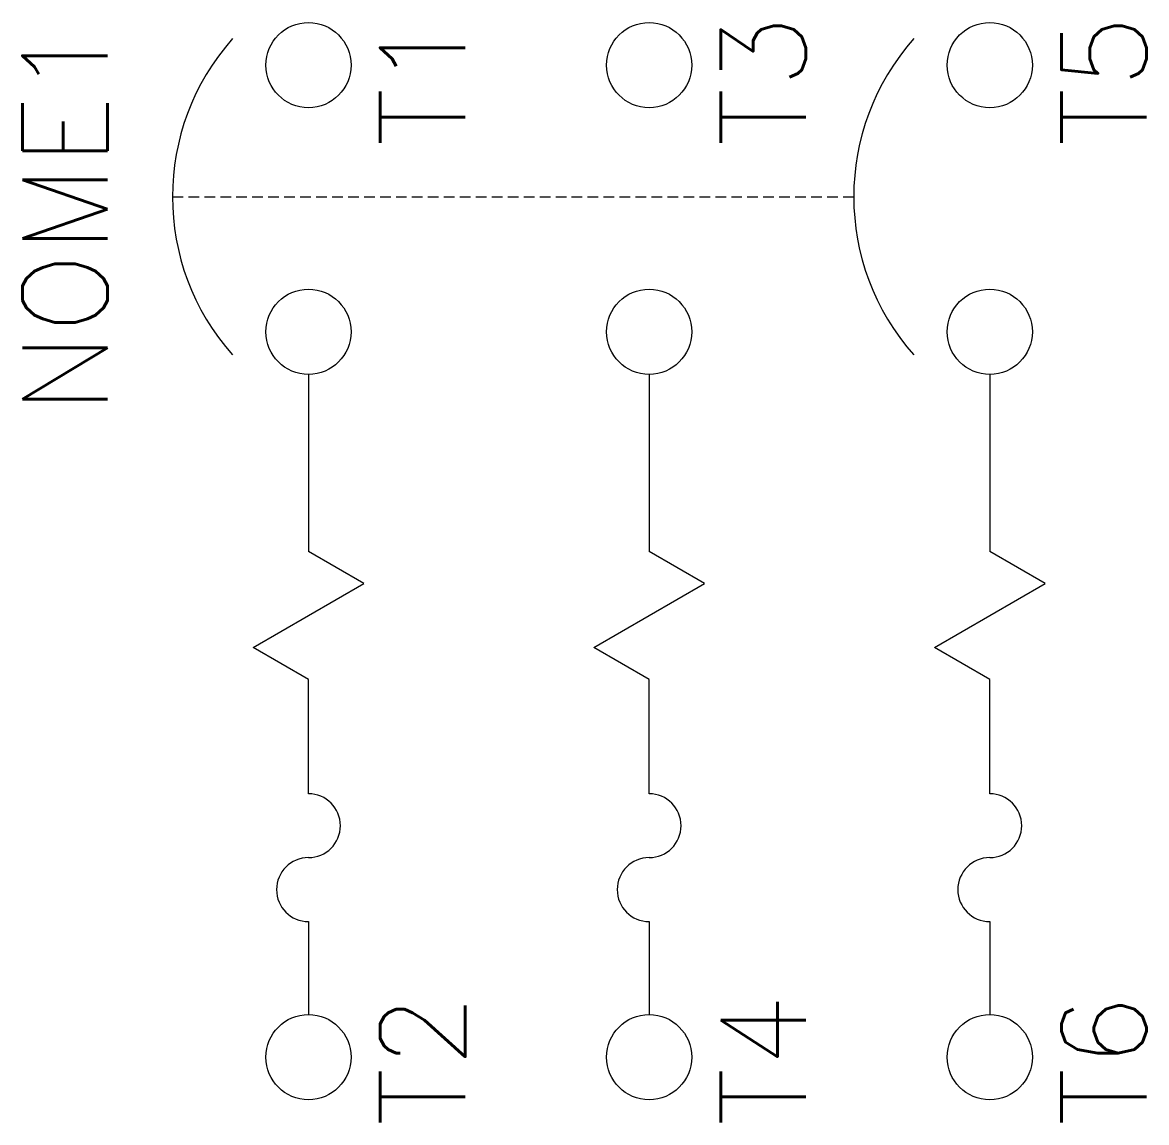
# Model space of a CAD drawing. Extents: x 357.9 to 384.3, y 167.3 to 193.2.
import ezdxf
from ezdxf.enums import TextEntityAlignment as Align

# ---------------------------------------------------------------- set-up
doc = ezdxf.new("R2010")
doc.units = 0
doc.header["$MEASUREMENT"] = 0
doc.linetypes.add('HIDDEN', pattern=[0.375, 0.25, -0.125])
doc.layers.get('0').update_dxf_attribs({"linetype": 'CONTINUOUS'})
doc.styles.add('ROMANS', font='romans')

msp = doc.modelspace()

# ---------------------------------------------------------------- linework, layer by layer
at = {"linetype": 'HIDDEN'}
msp.add_line((361.402, 189.06), (377.402, 189.06), dxfattribs=at)
at = {"linetype": 'Continuous'}
for p, q in [((364.596, 184.891), (364.596, 180.733)), ((372.596, 184.891), (372.596, 180.733)), ((380.596, 184.891), (380.596, 180.733)), ((365.895, 179.983), (364.596, 180.733)), ((373.895, 179.983), (372.596, 180.733)), ((381.895, 179.983), (380.596, 180.733)), ((363.297, 178.483), (365.895, 179.983)), ((371.297, 178.483), (373.895, 179.983)), ((379.297, 178.483), (381.895, 179.983)), ((364.596, 177.733), (363.297, 178.483)), ((372.596, 177.733), (371.297, 178.483)), ((380.596, 177.733), (379.297, 178.483)), ((364.596, 175.049), (364.596, 177.733)), ((372.596, 175.049), (372.596, 177.733)), ((380.596, 175.049), (380.596, 177.733))]:
    msp.add_line(p, q, dxfattribs=at)
for p, q in [((364.596, 172.049), (364.596, 169.867)), ((372.596, 172.049), (372.596, 169.867)), ((380.596, 172.049), (380.596, 169.867))]:
    msp.add_line(p, q)
for centre in [(364.596, 192.15), (372.596, 192.15), (380.596, 192.15), (364.596, 185.891), (372.596, 185.891), (380.596, 185.891), (364.596, 168.867), (372.596, 168.867), (380.596, 168.867)]:
    msp.add_circle(centre, 1, dxfattribs=at)
for centre, radius, start, end in [((366.983, 189.06), 5.581, 138.3063, 221.6937), ((382.983, 189.06), 5.581, 138.3063, 221.6937), ((364.596, 174.299), 0.75, 270, 90), ((372.596, 174.299), 0.75, 270, 90), ((380.596, 174.299), 0.75, 270, 90), ((364.596, 172.799), 0.75, 90, 270), ((372.596, 172.799), 0.75, 90, 270), ((380.596, 172.799), 0.75, 90, 270)]:
    msp.add_arc(centre, radius, start, end, dxfattribs=at)

# ---------------------------------------------------------------- texts
at = {"lineweight": -3, "style": 'ROMANS'}
for tag, p in [('T3', (374.277, 191.785)), ('T5', (382.277, 191.785)), ('T1', (366.277, 191.785)), ('T2', (366.277, 168.79)), ('T4', (374.277, 168.79)), ('T6', (382.277, 168.79))]:
    msp.add_attdef(tag, text='', height=2, rotation=90, dxfattribs=at).set_placement(p, align=Align.TOP_CENTER)
msp.add_attdef('NOME1', text='', height=2, rotation=90, dxfattribs=at).set_placement((358.88, 188.555), align=Align.MIDDLE_CENTER)

doc.saveas('drawing.dxf')
